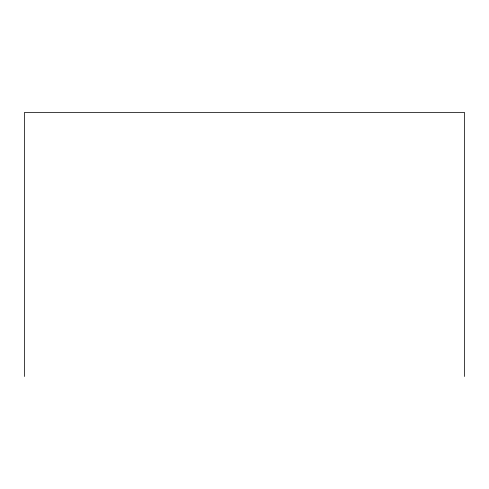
<?xml version="1.0" encoding="UTF-8"?>
<svg xmlns="http://www.w3.org/2000/svg" width="489" height="489" viewBox="0 0 489 489"><rect width="100%" height="100%" fill="white"/><g stroke="black" fill="none" stroke-linecap="round" stroke-linejoin="round"><path stroke-width="0.73" d="M464.55 376.506L464.55 112.494L24.45 112.494L24.45 376.506"/></g></svg>
